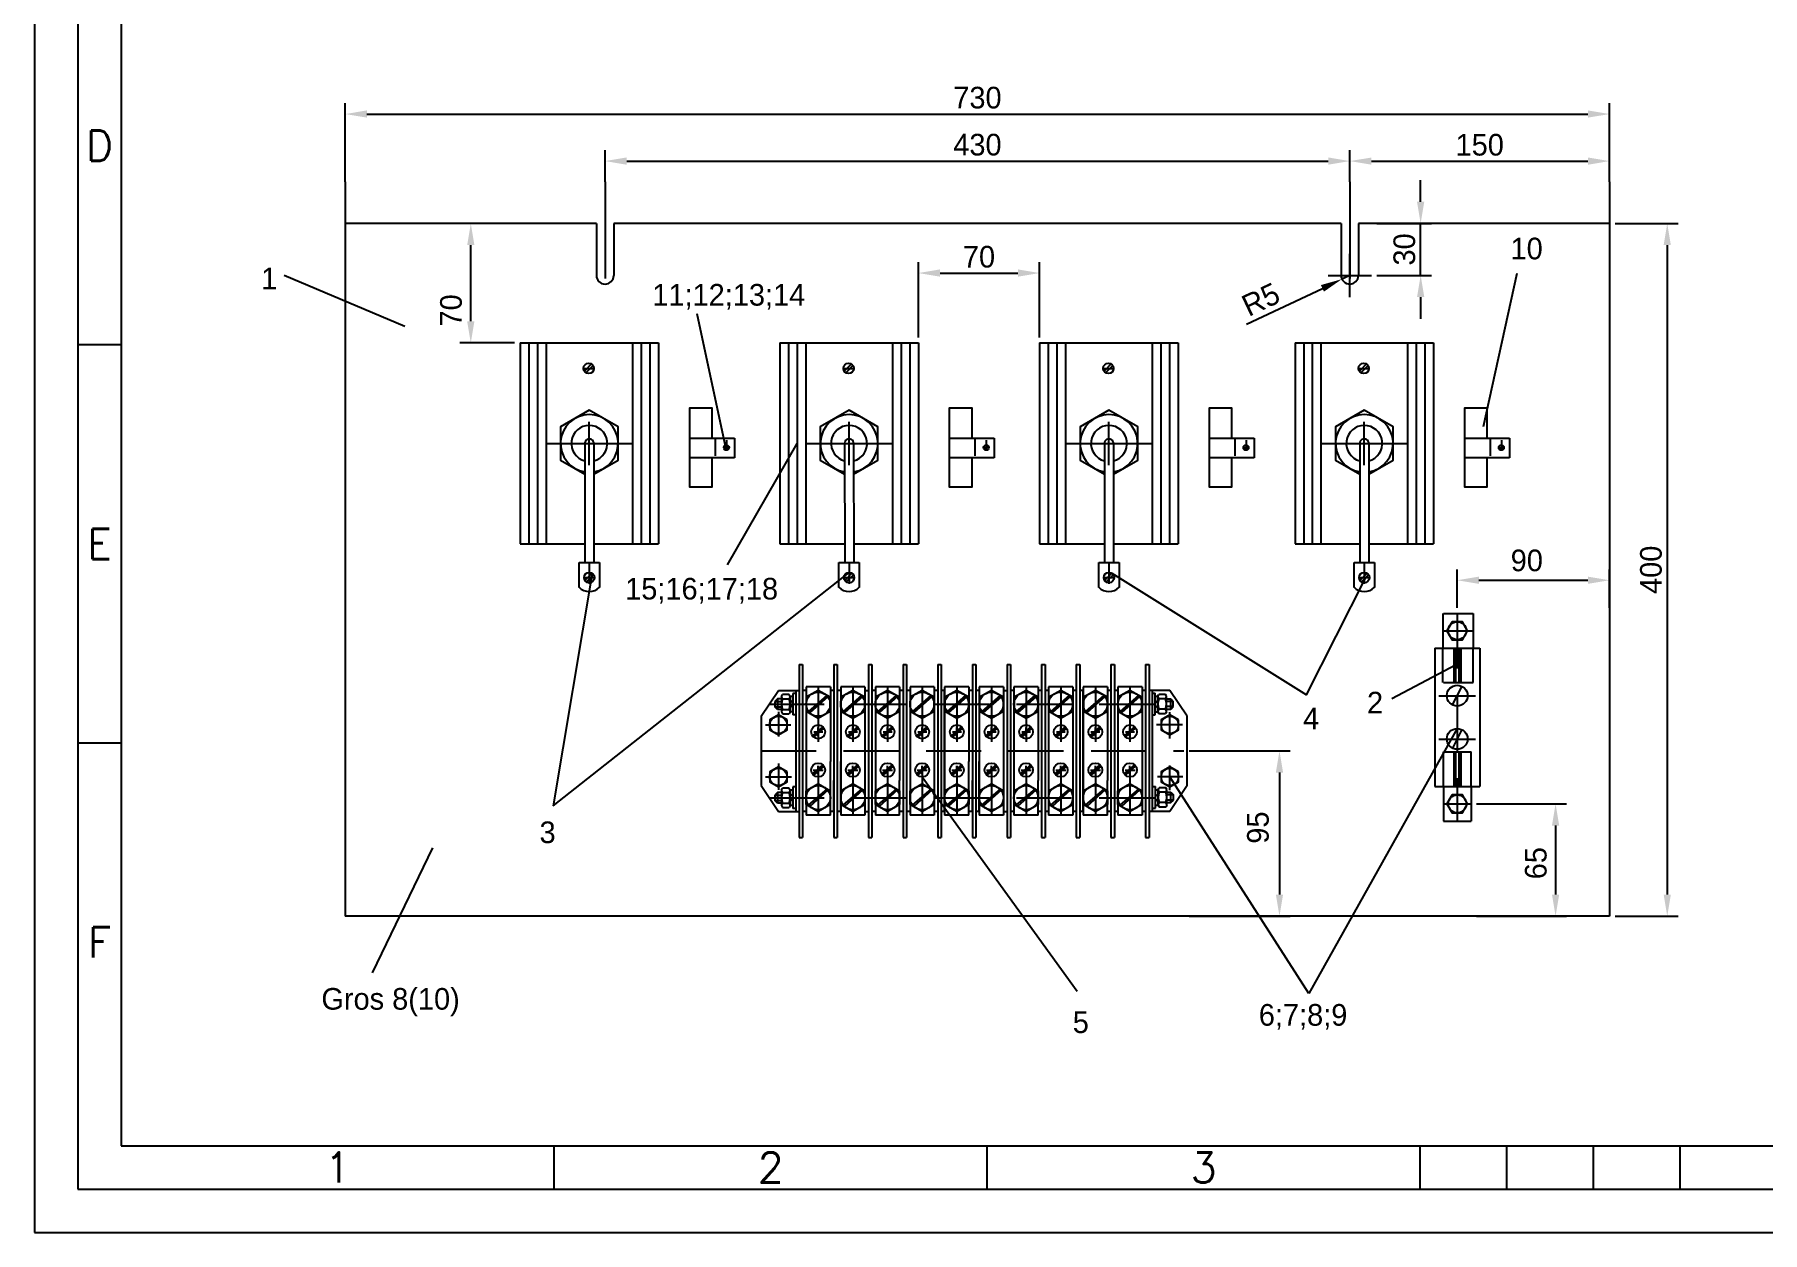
# Model space of a CAD drawing. Header units: millimetres. Extents: x 12 to 642, y 25 to 322.
# Drawn here: x 12.1 to 211.7, y 24.5 to 162.9 of the extents above; entities that cross this region are included whole.
import ezdxf
from ezdxf.enums import TextEntityAlignment as Align

# ---------------------------------------------------------------- set-up
doc = ezdxf.new("R2010")
doc.units = ezdxf.units.MM
doc.linetypes.add('DASHED2', pattern=[9.525, 6.35, -3.175])
doc.layers.add('LIN_GR', color=3, linetype='Continuous')
doc.styles.add('ISO', font='SIMPLEX.shx')
doc.styles.add('ISOCP', font='SIMPLEX.SHX')
doc.dimstyles.new('ISO-25', dxfattribs={"dimtxt": 2.5, "dimasz": 2.5, "dimexe": 1.25, "dimexo": 0.625, "dimtad": 1, "dimtxsty": 'Standard', "dimcen": 2.5, "dimadec": 0, "dimazin": 0, "dimtfac": 1, "dimtmove": 0, "dimatfit": 3, "dimfxl": 1, "dimarcsym": 0})

# ---------------------------------------------------------------- blocks, each defined once
blk = doc.blocks.new('*D7')
at = {"color": 0, "lineweight": -2, "transparency": 16777216}
for p, q in [((194.63, 141.05), (201.91, 141.05)), ((200.66, 138.55), (200.66, 63.55)), ((194.63, 61.05), (201.91, 61.05))]:
    blk.add_line(p, q, dxfattribs=at)
at = {"color": 0, "transparency": 16777216}
for points in [[(200.25, 138.55), (201.08, 138.55), (200.66, 141.05)], [(200.25, 63.55), (201.08, 63.55), (200.66, 61.05)]]:
    blk.add_solid(points, dxfattribs=at)
at = {"layer": 'Defpoints', "color": 0, "transparency": 16777216}
for p in [(194.01, 141.05), (194.01, 61.05), (200.66, 61.05)]:
    blk.add_point(p, dxfattribs=at)
at = {"color": 0, "transparency": 16777216, "insert": (198.79, 101.05), "char_height": 2.5, "attachment_point": 5, "rotation": 90}
blk.add_mtext('400', dxfattribs=at)
blk = doc.blocks.new('*D8')
at = {"color": 0, "lineweight": -2, "transparency": 16777216}
for p, q in [((48.01, 145.85), (48.01, 154.93)), ((50.51, 153.68), (191.51, 153.68)), ((194.01, 145.85), (194.01, 154.93))]:
    blk.add_line(p, q, dxfattribs=at)
at = {"color": 0, "transparency": 16777216}
for points in [[(50.51, 154.1), (50.51, 153.27), (48.01, 153.68)], [(191.51, 154.1), (191.51, 153.27), (194.01, 153.68)]]:
    blk.add_solid(points, dxfattribs=at)
at = {"layer": 'Defpoints', "color": 0, "transparency": 16777216}
for p in [(194.01, 153.68), (48.01, 145.23), (194.01, 145.23)]:
    blk.add_point(p, dxfattribs=at)
at = {"color": 0, "transparency": 16777216, "insert": (121.01, 155.56), "char_height": 2.5, "attachment_point": 5}
blk.add_mtext('730', dxfattribs=at)
blk = doc.blocks.new('*D9')
at = {"color": 0, "lineweight": -2, "transparency": 16777216}
for p, q in [((78.01, 145.85), (78.01, 149.5)), ((80.51, 148.25), (161.51, 148.25)), ((164.01, 145.85), (164.01, 149.5))]:
    blk.add_line(p, q, dxfattribs=at)
at = {"color": 0, "transparency": 16777216}
for points in [[(80.51, 148.67), (80.51, 147.83), (78.01, 148.25)], [(161.51, 148.67), (161.51, 147.83), (164.01, 148.25)]]:
    blk.add_solid(points, dxfattribs=at)
at = {"layer": 'Defpoints', "color": 0, "transparency": 16777216}
for p in [(164.01, 148.25), (78.01, 145.23), (164.01, 145.23)]:
    blk.add_point(p, dxfattribs=at)
at = {"color": 0, "transparency": 16777216, "insert": (121.01, 150.13), "char_height": 2.5, "attachment_point": 5}
blk.add_mtext('430', dxfattribs=at)
blk = doc.blocks.new('*D10')
at = {"color": 0, "lineweight": -2, "transparency": 16777216}
for p, q in [((164.01, 145.85), (164.01, 149.5)), ((166.51, 148.25), (191.51, 148.25)), ((194.01, 145.85), (194.01, 149.5))]:
    blk.add_line(p, q, dxfattribs=at)
at = {"color": 0, "transparency": 16777216}
for points in [[(166.51, 148.66), (166.51, 147.83), (164.01, 148.25)], [(191.51, 148.66), (191.51, 147.83), (194.01, 148.25)]]:
    blk.add_solid(points, dxfattribs=at)
at = {"layer": 'Defpoints', "color": 0, "transparency": 16777216}
for p in [(194.01, 148.25), (164.01, 145.23), (194.01, 145.23)]:
    blk.add_point(p, dxfattribs=at)
at = {"color": 0, "transparency": 16777216, "insert": (179.01, 150.12), "char_height": 2.5, "attachment_point": 5}
blk.add_mtext('150', dxfattribs=at)
blk = doc.blocks.new('*D11')
at = {"color": 0, "lineweight": -2, "transparency": 16777216}
for p, q in [((164.01, 135.05), (163.1, 134.62)), ((152.09, 129.41), (160.85, 133.55))]:
    blk.add_line(p, q, dxfattribs=at)
at = {"color": 0, "transparency": 16777216}
blk.add_solid([(160.67, 133.93), (161.02, 133.17), (163.1, 134.62)], dxfattribs=at)
at = {"layer": 'Defpoints', "color": 0, "transparency": 16777216}
for p in [(163.1, 134.62), (164.01, 135.05)]:
    blk.add_point(p, dxfattribs=at)
at = {"color": 0, "transparency": 16777216, "insert": (153.73, 132.26), "char_height": 2.5, "attachment_point": 5, "rotation": 25.3272}
blk.add_mtext('R5', dxfattribs=at)
blk = doc.blocks.new('*D12')
at = {"color": 0, "lineweight": -2, "transparency": 16777216}
for p, q in [((114.19, 127.87), (114.19, 136.57)), ((128.19, 127.87), (128.19, 136.57)), ((116.69, 135.32), (125.69, 135.32))]:
    blk.add_line(p, q, dxfattribs=at)
at = {"color": 0, "transparency": 16777216}
for points in [[(116.69, 135.74), (116.69, 134.9), (114.19, 135.32)], [(125.69, 135.74), (125.69, 134.9), (128.19, 135.32)]]:
    blk.add_solid(points, dxfattribs=at)
at = {"layer": 'Defpoints', "color": 0, "transparency": 16777216}
for p in [(128.19, 135.32), (114.19, 127.24), (128.19, 127.24)]:
    blk.add_point(p, dxfattribs=at)
at = {"color": 0, "transparency": 16777216, "insert": (121.19, 137.19), "char_height": 2.5, "attachment_point": 5}
blk.add_mtext('70', dxfattribs=at)

msp = doc.modelspace()

# ---------------------------------------------------------------- linework, layer by layer
at = {"color": 240}
for p, q in [((12.137, 321.527), (12.137, 24.527)), ((17.137, 316.527), (17.137, 29.527)), ((17.137, 29.527), (427.137, 29.527)), ((12.137, 24.527), (432.137, 24.527))]:
    msp.add_line(p, q, dxfattribs=at)
at = {"color": 70}
for p, q in [((22.137, 311.527), (22.137, 34.527)), ((22.137, 127.027), (17.137, 127.027)), ((22.137, 81.027), (17.137, 81.027)), ((22.137, 34.527), (422.137, 34.527)), ((72.137, 29.527), (72.137, 34.527)), ((122.137, 29.527), (122.137, 34.527)), ((172.137, 29.527), (172.137, 34.527)), ((182.137, 29.527), (182.137, 34.527)), ((192.137, 29.527), (192.137, 34.527)), ((202.137, 29.527), (202.137, 34.527)), ((172.137, 29.527), (272.137, 29.527))]:
    msp.add_line(p, q, dxfattribs=at)
at = {"color": 1}
for p, q in [((48.0089, 145.854), (48.0089, 141.0476)), ((78.0089, 145.854), (78.0089, 141.0476)), ((164.0089, 145.854), (164.0089, 141.0476)), ((172.1887, 143.5476), (172.1887, 146.0476)), ((194.0089, 145.854), (194.0089, 141.0476)), ((172.1887, 135.0476), (172.1887, 141.0476)), ((62.5089, 129.7446), (62.5089, 138.5476)), ((164.0089, 132.5476), (164.0089, 137.5476)), ((54.8954, 129.1518), (40.9756, 135.0357)), ((161.5089, 135.0476), (166.5089, 135.0476)), ((167.1339, 135.0476), (173.4387, 135.0476)), ((179.4296, 117.5949), (183.3428, 135.3202)), ((172.1887, 132.5476), (172.1887, 130.0476)), ((92.0268, 114.7974), (88.6368, 130.5915)), ((67.5699, 127.2446), (61.2589, 127.2446)), ((76.1949, 113.1446), (76.1949, 118.1446)), ((106.1949, 113.1446), (106.1949, 118.1446)), ((136.1949, 113.1446), (136.1949, 118.1446)), ((165.6805, 113.1446), (165.6805, 118.1446)), ((73.6949, 115.6446), (78.6949, 115.6446)), ((92.1533, 101.6306), (100.1949, 115.6446)), ((103.6949, 115.6446), (108.6949, 115.6446)), ((133.6949, 115.6446), (138.6949, 115.6446)), ((163.1805, 115.6446), (168.1805, 115.6446)), ((72.0275, 73.789), (106.1949, 100.7541)), ((76.5175, 100.6582), (72.0275, 73.789)), ((136.5175, 100.6582), (159.0263, 86.6268)), ((159.0263, 86.6268), (165.847, 100.1541)), ((176.4066, 96.6446), (176.4066, 101.0942)), ((178.9066, 99.8442), (191.5089, 99.8442)), ((176.2089, 90.0196), (168.8576, 86.1477)), ((176.4066, 82.7196), (159.294, 52.1253)), ((145.4506, 80.1306), (157.1358, 80.1306)), ((114.6256, 77.1306), (132.5251, 52.3928)), ((159.294, 52.1253), (143.2256, 77.1306)), ((155.8858, 77.6306), (155.8858, 63.5476)), ((178.6339, 74.0196), (189.0191, 74.0196)), ((187.7691, 71.5196), (187.7691, 63.5476)), ((51.1741, 54.5098), (58.134, 68.9523))]:
    msp.add_line(p, q, dxfattribs=at)
at = {"color": 2}
for p, q in [((67.5699, 141.0476), (61.2589, 141.0476)), ((167.1339, 141.0476), (173.4387, 141.0476)), ((68.1949, 127.2446), (68.1949, 104.0446)), ((68.1949, 127.2446), (84.1949, 127.2446)), ((69.1949, 127.2446), (69.1949, 104.0446)), ((70.1949, 127.2446), (70.1949, 104.0446)), ((71.1949, 127.2446), (71.1949, 104.0446)), ((81.1949, 127.2446), (81.1949, 104.0446)), ((82.1949, 127.2446), (82.1949, 104.0446)), ((83.1949, 127.2446), (83.1949, 104.0446)), ((84.1949, 127.2446), (84.1949, 104.0446)), ((84.1949, 127.2446), (84.1949, 104.0446)), ((98.1949, 127.2446), (98.1949, 104.0446)), ((98.1949, 127.2446), (114.1949, 127.2446)), ((99.1949, 127.2446), (99.1949, 104.0446)), ((100.1949, 127.2446), (100.1949, 104.0446)), ((101.1949, 127.2446), (101.1949, 104.0446)), ((111.1949, 127.2446), (111.1949, 104.0446)), ((112.1949, 127.2446), (112.1949, 104.0446)), ((113.1949, 127.2446), (113.1949, 104.0446)), ((114.1949, 127.2446), (114.1949, 104.0446)), ((114.1949, 127.2446), (114.1949, 104.0446)), ((128.1949, 127.2446), (128.1949, 104.0446)), ((128.1949, 127.2446), (144.1949, 127.2446)), ((129.1949, 127.2446), (129.1949, 104.0446)), ((130.1949, 127.2446), (130.1949, 104.0446)), ((131.1949, 127.2446), (131.1949, 104.0446)), ((141.1949, 127.2446), (141.1949, 104.0446)), ((142.1949, 127.2446), (142.1949, 104.0446)), ((143.1949, 127.2446), (143.1949, 104.0446)), ((144.1949, 127.2446), (144.1949, 104.0446)), ((144.1949, 127.2446), (144.1949, 104.0446)), ((157.6805, 127.2446), (157.6805, 104.0446)), ((157.6805, 127.2446), (173.6805, 127.2446)), ((158.6805, 127.2446), (158.6805, 104.0446)), ((159.6805, 127.2446), (159.6805, 104.0446)), ((160.6805, 127.2446), (160.6805, 104.0446)), ((170.6805, 127.2446), (170.6805, 104.0446)), ((171.6805, 127.2446), (171.6805, 104.0446)), ((172.6805, 127.2446), (172.6805, 104.0446)), ((173.6805, 127.2446), (173.6805, 104.0446)), ((173.6805, 127.2446), (173.6805, 104.0446)), ((75.4187, 124.3149), (76.8479, 124.3149)), ((76.4587, 124.8189), (75.6263, 123.994)), ((76.6326, 124.6475), (75.8048, 123.8128)), ((105.4187, 124.3149), (106.8479, 124.3149)), ((106.4587, 124.8189), (105.6263, 123.994)), ((106.6326, 124.6475), (105.8048, 123.8128)), ((135.4187, 124.3149), (136.8479, 124.3149)), ((136.4587, 124.8189), (135.6263, 123.994)), ((136.6326, 124.6475), (135.8048, 123.8128)), ((164.9043, 124.3149), (166.3334, 124.3149)), ((165.9443, 124.8189), (165.1119, 123.994)), ((166.1182, 124.6475), (165.2904, 123.8128)), ((87.8026, 116.265), (92.9581, 116.265)), ((90.7148, 116.079), (90.7148, 114.2299)), ((92.0268, 116.0301), (92.0268, 114.7974)), ((92.9581, 116.265), (92.9581, 113.9801)), ((117.8026, 116.265), (122.9581, 116.265)), ((120.7148, 116.079), (120.7148, 114.2299)), ((122.0268, 116.0301), (122.0268, 114.7974)), ((122.9581, 116.265), (122.9581, 113.9801)), ((147.8026, 116.265), (152.9581, 116.265)), ((150.7148, 116.079), (150.7148, 114.2299)), ((152.0268, 116.0301), (152.0268, 114.7974)), ((152.9581, 116.265), (152.9581, 113.9801)), ((177.2881, 116.265), (182.4437, 116.265)), ((180.2004, 116.079), (180.2004, 114.2299)), ((181.5123, 116.0301), (181.5123, 114.7974)), ((182.4437, 116.265), (182.4437, 113.9801)), ((71.1949, 115.6446), (81.1949, 115.6446)), ((75.6732, 115.6266), (75.681, 101.9054)), ((76.7166, 115.6625), (76.7244, 101.9054)), ((92.9581, 113.9801), (87.8026, 113.9801)), ((91.6681, 115.1545), (92.3826, 115.1545)), ((92.1881, 115.4065), (91.7719, 114.994)), ((92.275, 115.3208), (91.8611, 114.9034)), ((101.1949, 115.6446), (111.1949, 115.6446)), ((105.6732, 115.6266), (105.681, 101.9054)), ((106.7166, 115.6625), (106.7244, 101.9054)), ((122.9581, 113.9801), (117.8026, 113.9801)), ((121.6681, 115.1545), (122.3826, 115.1545)), ((122.1881, 115.4065), (121.7719, 114.994)), ((122.275, 115.3208), (121.8611, 114.9034)), ((131.1949, 115.6446), (141.1949, 115.6446)), ((135.6732, 115.6266), (135.681, 101.9054)), ((136.7166, 115.6625), (136.7244, 101.9054)), ((152.9581, 113.9801), (147.8026, 113.9801)), ((151.6681, 115.1545), (152.3826, 115.1545)), ((152.1881, 115.4065), (151.7719, 114.994)), ((152.275, 115.3208), (151.8611, 114.9034)), ((160.6805, 115.6446), (170.6805, 115.6446)), ((165.1587, 115.6266), (165.1665, 101.9054)), ((166.2022, 115.6625), (166.21, 101.9054)), ((182.4437, 113.9801), (177.2881, 113.9801)), ((181.1536, 115.1545), (181.8682, 115.1545)), ((181.6736, 115.4065), (181.2574, 114.994)), ((181.7606, 115.3208), (181.3467, 114.9034)), ((68.1949, 104.0446), (75.6798, 104.0446)), ((76.7232, 104.0446), (84.1949, 104.0446)), ((98.1949, 104.0446), (105.6798, 104.0446)), ((106.7232, 104.0446), (114.1949, 104.0446)), ((128.1949, 104.0446), (135.6798, 104.0446)), ((136.7232, 104.0446), (144.1949, 104.0446)), ((157.6805, 104.0446), (165.1653, 104.0446)), ((166.2088, 104.0446), (173.6805, 104.0446)), ((75.0181, 99.0149), (75.0181, 101.9054)), ((75.0181, 101.9054), (77.366, 101.9054)), ((76.1949, 101.9054), (76.1949, 99.44)), ((77.366, 101.9054), (77.366, 99.0149)), ((105.0181, 99.0149), (105.0181, 101.9054)), ((105.0181, 101.9054), (107.366, 101.9054)), ((106.1949, 101.9054), (106.1949, 99.44)), ((107.366, 101.9054), (107.366, 99.0149)), ((135.0181, 99.0149), (135.0181, 101.9054)), ((135.0181, 101.9054), (137.366, 101.9054)), ((136.1949, 101.9054), (136.1949, 99.44)), ((137.366, 101.9054), (137.366, 99.0149)), ((164.5036, 99.0149), (164.5036, 101.9054)), ((164.5036, 101.9054), (166.8515, 101.9054)), ((165.6805, 101.9054), (165.6805, 99.44)), ((166.8515, 101.9054), (166.8515, 99.0149)), ((75.4775, 100.1541), (76.9066, 100.1541)), ((76.5175, 100.6582), (75.685, 99.8332)), ((76.6914, 100.4868), (75.8635, 99.652)), ((105.4775, 100.1541), (106.9066, 100.1541)), ((106.5175, 100.6582), (105.685, 99.8332)), ((106.6914, 100.4868), (105.8635, 99.652)), ((135.4775, 100.1541), (136.9066, 100.1541)), ((136.5175, 100.6582), (135.685, 99.8332)), ((136.6914, 100.4868), (135.8635, 99.652)), ((164.963, 100.1541), (166.3922, 100.1541)), ((166.003, 100.6582), (165.1706, 99.8332)), ((166.1769, 100.4868), (165.3491, 99.652)), ((194.0089, 96.6446), (194.0089, 101.0942)), ((174.7302, 96.0196), (174.7302, 92.0196)), ((174.8089, 96.0196), (178.255, 96.0196)), ((178.255, 96.0196), (178.255, 92.0196)), ((173.8089, 92.0196), (173.8089, 76.0196)), ((173.8089, 92.0196), (179.0089, 92.0196)), ((174.7302, 88.0196), (174.7302, 92.0196)), ((176.0089, 92.0196), (176.0089, 88.0196)), ((176.2089, 92.0196), (176.2089, 88.0196)), ((176.6089, 92.0196), (176.6089, 88.0196)), ((176.8089, 92.0196), (176.8089, 88.0196)), ((178.255, 88.0196), (178.255, 92.0196)), ((179.0089, 92.0196), (179.0089, 76.0196)), ((100.4256, 90.1306), (100.4256, 70.1306)), ((100.4256, 90.1306), (100.8256, 90.1306)), ((100.8256, 90.1306), (100.8256, 70.1306)), ((104.4256, 90.1306), (104.4256, 70.1306)), ((104.4256, 90.1306), (104.8256, 90.1306)), ((104.8256, 90.1306), (104.8256, 70.1306)), ((108.4256, 90.1306), (108.4256, 70.1306)), ((108.4256, 90.1306), (108.8256, 90.1306)), ((108.8256, 90.1306), (108.8256, 70.1306)), ((112.4256, 90.1306), (112.4256, 70.1306)), ((112.4256, 90.1306), (112.8256, 90.1306)), ((112.8256, 90.1306), (112.8256, 70.1306)), ((116.4256, 90.1306), (116.4256, 70.1306)), ((116.4256, 90.1306), (116.8256, 90.1306)), ((116.8256, 90.1306), (116.8256, 70.1306)), ((120.4256, 90.1306), (120.4256, 70.1306)), ((120.4256, 90.1306), (120.8256, 90.1306)), ((120.8256, 90.1306), (120.8256, 70.1306)), ((124.4256, 90.1306), (124.4256, 70.1306)), ((124.4256, 90.1306), (124.8256, 90.1306)), ((124.8256, 90.1306), (124.8256, 70.1306)), ((128.4256, 90.1306), (128.4256, 70.1306)), ((128.4256, 90.1306), (128.8256, 90.1306)), ((128.8256, 90.1306), (128.8256, 70.1306)), ((132.4256, 90.1306), (132.4256, 70.1306)), ((132.4256, 90.1306), (132.8256, 90.1306)), ((132.8256, 90.1306), (132.8256, 70.1306)), ((136.4256, 90.1306), (136.4256, 70.1306)), ((136.4256, 90.1306), (136.8256, 90.1306)), ((136.8256, 90.1306), (136.8256, 70.1306)), ((140.4256, 90.1306), (140.4256, 70.1306)), ((140.4256, 90.1306), (140.8256, 90.1306)), ((140.8256, 90.1306), (140.8256, 70.1306)), ((174.8089, 88.0196), (178.255, 88.0196)), ((96.0256, 84.1306), (98.0256, 87.1306)), ((97.9098, 86.1315), (97.6098, 85.8315)), ((97.6098, 85.8315), (98.3848, 85.8315)), ((97.6098, 85.8315), (97.6098, 85.2315)), ((97.9098, 86.1315), (97.9098, 84.9315)), ((98.3841, 86.1315), (97.9098, 86.1315)), ((98.0256, 87.1306), (100.4256, 87.1306)), ((98.3856, 86.4299), (98.5037, 86.6346)), ((98.3856, 86.4299), (98.3856, 84.6313)), ((99.2674, 86.6346), (98.5037, 86.6346)), ((98.5037, 86.1306), (99.2674, 86.1306)), ((99.3856, 86.4299), (99.2674, 86.6346)), ((99.3856, 86.4299), (99.3856, 84.6313)), ((99.3856, 86.4211), (99.3856, 84.6451)), ((99.7056, 86.4211), (99.3856, 86.4211)), ((99.3856, 85.667), (99.7056, 85.987)), ((99.7056, 86.7831), (99.7056, 84.2831)), ((100.0256, 86.7831), (99.7056, 86.7831)), ((99.7056, 86.4211), (99.7056, 84.6451)), ((100.0256, 87.1306), (100.0256, 73.1306)), ((100.0256, 86.7831), (100.0256, 84.2831)), ((101.2256, 87.1306), (100.8256, 87.1306)), ((101.2256, 87.5306), (101.2256, 81.3306)), ((104.0256, 87.5306), (101.2256, 87.5306)), ((103.6208, 86.5153), (101.5004, 84.6976)), ((103.736, 86.3833), (101.6478, 84.5286)), ((104.0256, 87.5306), (104.0256, 81.3306)), ((104.4256, 87.1306), (104.0256, 87.1306)), ((104.0256, 87.1306), (104.0256, 83.5306)), ((104.4256, 87.1306), (104.4256, 83.5306)), ((105.2256, 87.1306), (104.8256, 87.1306)), ((105.2256, 87.5306), (105.2256, 72.7306)), ((108.0256, 87.5306), (105.2256, 87.5306)), ((105.2256, 87.1306), (105.2256, 81.3306)), ((107.6208, 86.5153), (105.5004, 84.6976)), ((107.736, 86.3833), (105.6478, 84.5286)), ((108.0256, 87.5306), (108.0256, 72.7306)), ((108.0256, 87.1306), (108.0256, 73.1306)), ((108.0256, 87.1306), (108.4256, 87.1306)), ((109.2256, 87.1306), (108.8256, 87.1306)), ((112.0256, 87.5306), (109.2256, 87.5306)), ((109.2256, 87.5306), (109.2256, 83.5306)), ((111.6208, 86.5153), (109.5004, 84.6976)), ((111.736, 86.3833), (109.6478, 84.5286)), ((112.0256, 87.5306), (112.0256, 83.5306)), ((112.0256, 87.1306), (112.0256, 83.5306)), ((112.4256, 87.1306), (112.0256, 87.1306)), ((113.2256, 87.1306), (112.8256, 87.1306)), ((113.2256, 87.5306), (113.2256, 72.7306)), ((116.0256, 87.5306), (113.2256, 87.5306)), ((115.6208, 86.5153), (113.5004, 84.6976)), ((115.736, 86.3833), (113.6478, 84.5286)), ((116.0256, 87.5306), (116.0256, 72.7306)), ((116.4256, 87.1306), (116.0256, 87.1306)), ((117.2256, 87.1306), (116.8256, 87.1306)), ((117.2256, 87.1306), (116.8256, 87.1306)), ((117.2256, 87.5306), (117.2256, 81.3306)), ((120.0256, 87.5306), (117.2256, 87.5306)), ((117.2256, 73.1306), (117.2256, 87.1306)), ((119.6208, 86.5153), (117.5004, 84.6976)), ((119.736, 86.3833), (117.6478, 84.5286)), ((120.0256, 87.5306), (120.0256, 81.3306)), ((120.0256, 87.1306), (120.0256, 83.5306)), ((120.4256, 87.1306), (120.0256, 87.1306)), ((120.4256, 87.1306), (120.4256, 83.5306)), ((121.2256, 87.1306), (120.8256, 87.1306)), ((121.2256, 87.5306), (121.2256, 72.7306)), ((124.0256, 87.5306), (121.2256, 87.5306)), ((121.2256, 87.1306), (121.2256, 81.3306)), ((123.6208, 86.5153), (121.5004, 84.6976)), ((123.736, 86.3833), (121.6478, 84.5286)), ((124.0256, 87.5306), (124.0256, 72.7306)), ((124.0256, 87.1306), (124.0256, 73.1306)), ((124.0256, 87.1306), (124.4256, 87.1306)), ((125.2256, 87.1306), (124.8256, 87.1306)), ((125.2256, 87.5306), (125.2256, 83.5306)), ((128.0256, 87.5306), (125.2256, 87.5306)), ((127.6208, 86.5153), (125.5004, 84.6976)), ((127.736, 86.3833), (125.6478, 84.5286)), ((128.0256, 87.5306), (128.0256, 83.5306)), ((128.0256, 87.1306), (128.0256, 83.5306)), ((128.4256, 87.1306), (128.0256, 87.1306)), ((129.2256, 87.1306), (128.8256, 87.1306)), ((129.2256, 87.5306), (129.2256, 72.7306)), ((132.0256, 87.5306), (129.2256, 87.5306)), ((131.6208, 86.5153), (129.5004, 84.6976)), ((131.736, 86.3833), (129.6478, 84.5286)), ((132.0256, 87.5306), (132.0256, 72.7306)), ((132.4256, 87.1306), (132.0256, 87.1306)), ((133.2256, 87.1306), (132.8256, 87.1306)), ((133.2256, 87.1306), (132.8256, 87.1306)), ((133.2256, 87.5306), (133.2256, 83.5306)), ((136.0256, 87.5306), (133.2256, 87.5306)), ((133.2256, 73.1306), (133.2256, 87.1306)), ((135.6208, 86.5153), (133.5004, 84.6976)), ((135.736, 86.3833), (133.6478, 84.5286)), ((136.0256, 87.5306), (136.0256, 83.5306)), ((136.0256, 87.1306), (136.0256, 83.5306)), ((136.4256, 87.1306), (136.0256, 87.1306)), ((137.2256, 87.1306), (136.8256, 87.1306)), ((137.2256, 87.5306), (137.2256, 72.7306)), ((140.0256, 87.5306), (137.2256, 87.5306)), ((139.6208, 86.5153), (137.5004, 84.6976)), ((139.736, 86.3833), (137.6478, 84.5286)), ((140.0256, 87.5306), (140.0256, 72.7306)), ((140.4256, 87.1306), (140.0256, 87.1306)), ((143.2256, 87.1306), (140.8256, 87.1306)), ((141.2256, 87.1306), (140.8256, 87.1306)), ((141.2113, 86.8044), (141.5313, 86.8044)), ((141.2256, 73.1306), (141.2256, 87.1306)), ((141.5313, 84.3044), (141.5313, 86.8044)), ((141.5313, 84.6664), (141.5313, 86.4424)), ((141.5313, 86.4424), (141.8513, 86.4424)), ((141.8513, 85.9861), (141.5313, 85.6661)), ((141.8513, 86.4562), (141.9695, 86.6609)), ((141.8513, 84.6576), (141.8513, 86.4562)), ((141.8513, 84.6664), (141.8513, 86.4424)), ((142.7332, 86.6609), (141.9695, 86.6609)), ((142.7332, 86.1569), (141.9695, 86.1569)), ((142.8513, 86.4562), (142.7332, 86.6609)), ((142.8499, 86.156), (143.3271, 86.156)), ((143.6271, 85.856), (142.8506, 85.856)), ((142.8513, 84.6576), (142.8513, 86.4562)), ((145.2256, 84.1306), (143.2256, 87.1306)), ((143.3271, 84.956), (143.3271, 86.156)), ((143.3271, 86.156), (143.6271, 85.856)), ((143.6271, 85.256), (143.6271, 85.856)), ((174.2839, 86.5047), (178.5338, 86.5047)), ((176.9399, 87.5958), (175.8415, 85.4618)), ((96.0256, 84.1306), (96.0256, 76.1306)), ((97.9098, 84.9315), (97.6098, 85.2315)), ((97.6098, 85.2315), (98.3863, 85.2315)), ((98.387, 84.9315), (97.9098, 84.9315)), ((98.3856, 84.6313), (98.5037, 84.4266)), ((98.5037, 84.9306), (99.2674, 84.9306)), ((98.5037, 84.4266), (99.2674, 84.4266)), ((99.3856, 84.6313), (99.2674, 84.4266)), ((99.3856, 85.1013), (99.7056, 85.4213)), ((99.7056, 84.6451), (99.3856, 84.6451)), ((100.0256, 84.2831), (99.7056, 84.2831)), ((141.2113, 84.3044), (141.5313, 84.3044)), ((141.8513, 85.4205), (141.5313, 85.1005)), ((141.5313, 84.6664), (141.8513, 84.6664)), ((141.8513, 84.6576), (141.9695, 84.4529)), ((142.7332, 84.9569), (141.9695, 84.9569)), ((141.9695, 84.4529), (142.7332, 84.4529)), ((142.8513, 84.6558), (142.7332, 84.4511)), ((143.6271, 85.256), (142.8521, 85.256)), ((142.8528, 84.956), (143.3271, 84.956)), ((143.3271, 84.956), (143.6271, 85.256)), ((145.2256, 76.1306), (145.2256, 84.1306)), ((103.1578, 82.9184), (101.9591, 81.8909)), ((103.2801, 82.7783), (102.0996, 81.7299)), ((102.1218, 82.3334), (103.149, 82.3334)), ((102.1256, 82.3306), (103.1256, 82.3306)), ((102.1312, 82.3306), (103.1584, 82.3306)), ((102.6161, 81.8334), (102.6161, 82.8334)), ((102.6256, 81.8306), (102.6256, 82.8306)), ((107.1578, 82.9184), (105.9591, 81.8909)), ((107.2801, 82.7783), (106.0996, 81.7299)), ((106.1256, 82.3306), (107.1256, 82.3306)), ((106.1312, 82.3306), (107.1584, 82.3306)), ((106.6256, 81.8306), (106.6256, 82.8306)), ((109.2256, 83.5306), (109.2256, 78.9306)), ((111.1578, 82.9184), (109.9591, 81.8909)), ((111.2801, 82.7783), (110.0996, 81.7299)), ((110.1218, 82.3334), (111.149, 82.3334)), ((110.6256, 81.8306), (110.6256, 82.8306)), ((112.0256, 83.5306), (112.0256, 76.7306)), ((115.1578, 82.9184), (113.9591, 81.8909)), ((115.2801, 82.7783), (114.0996, 81.7299)), ((114.1256, 82.3306), (115.1256, 82.3306)), ((114.1312, 82.3306), (115.1584, 82.3306)), ((114.6256, 81.8306), (114.6256, 82.8306)), ((119.1578, 82.9184), (117.9591, 81.8909)), ((119.2801, 82.7783), (118.0996, 81.7299)), ((118.1218, 82.3334), (119.149, 82.3334)), ((118.1256, 82.3306), (119.1256, 82.3306)), ((118.1312, 82.3306), (119.1584, 82.3306)), ((118.6161, 81.8334), (118.6161, 82.8334)), ((118.6256, 81.8306), (118.6256, 82.8306)), ((123.1578, 82.9184), (121.9591, 81.8909)), ((123.2801, 82.7783), (122.0996, 81.7299)), ((122.1256, 82.3306), (123.1256, 82.3306)), ((122.1312, 82.3306), (123.1584, 82.3306)), ((122.6256, 81.8306), (122.6256, 82.8306)), ((125.2256, 83.5306), (125.2256, 78.9306)), ((127.1578, 82.9184), (125.9591, 81.8909)), ((127.2801, 82.7783), (126.0996, 81.7299)), ((126.1218, 82.3334), (127.149, 82.3334)), ((126.6256, 81.8306), (126.6256, 82.8306)), ((128.0256, 83.5306), (128.0256, 76.7306)), ((131.1578, 82.9184), (129.9591, 81.8909)), ((131.2801, 82.7783), (130.0996, 81.7299)), ((130.1256, 82.3306), (131.1256, 82.3306)), ((130.1312, 82.3306), (131.1584, 82.3306)), ((130.6256, 81.8306), (130.6256, 82.8306)), ((133.2256, 83.5306), (133.2256, 78.9306)), ((135.1578, 82.9184), (133.9591, 81.8909)), ((135.2801, 82.7783), (134.0996, 81.7299)), ((134.1218, 82.3334), (135.149, 82.3334)), ((134.6256, 81.8306), (134.6256, 82.8306)), ((136.0256, 83.5306), (136.0256, 76.7306)), ((139.1578, 82.9184), (137.9591, 81.8909)), ((139.2801, 82.7783), (138.0996, 81.7299)), ((138.1256, 82.3306), (139.1256, 82.3306)), ((138.1312, 82.3306), (139.1584, 82.3306)), ((138.6256, 81.8306), (138.6256, 82.8306)), ((176.9488, 82.5911), (175.8505, 80.4572)), ((101.2256, 81.3306), (101.2256, 78.9306)), ((104.0256, 81.3306), (104.0256, 78.9306)), ((104.4256, 81.3306), (104.4256, 78.9306)), ((105.2256, 81.3306), (105.2256, 78.9306)), ((108.4256, 81.3306), (108.4256, 78.9306)), ((117.2256, 81.3306), (117.2256, 78.9306)), ((120.0256, 81.3306), (120.0256, 78.9306)), ((120.4256, 81.3306), (120.4256, 78.9306)), ((121.2256, 81.3306), (121.2256, 78.9306)), ((124.4256, 81.3306), (124.4256, 78.9306)), ((174.2839, 81.4938), (178.5338, 81.4938)), ((174.8089, 76.0196), (174.8089, 80.0196)), ((174.8089, 80.0196), (178.0089, 80.0196)), ((176.0089, 80.0196), (176.0089, 76.0196)), ((176.2089, 80.0196), (176.2089, 76.0196)), ((176.6089, 80.0196), (176.6089, 76.0196)), ((176.8089, 80.0196), (176.8089, 76.0196)), ((178.0089, 76.0196), (178.0089, 80.0196)), ((101.2256, 78.9306), (101.2256, 72.7306)), ((103.1578, 78.5184), (101.9591, 77.4909)), ((102.0606, 77.9306), (103.2078, 77.9306)), ((103.2801, 78.3783), (102.0996, 77.3299)), ((102.1218, 77.9278), (103.149, 77.9278)), ((102.1256, 77.9306), (103.1256, 77.9306)), ((102.6161, 78.4278), (102.6161, 77.4278)), ((102.6256, 77.4306), (102.6256, 78.4306)), ((104.0256, 72.7306), (104.0256, 78.9306)), ((105.2256, 73.1306), (105.2256, 78.9306)), ((107.1578, 78.5184), (105.9591, 77.4909)), ((106.0606, 77.9306), (107.2078, 77.9306)), ((107.2801, 78.3783), (106.0996, 77.3299)), ((106.1256, 77.9306), (107.1256, 77.9306)), ((106.6256, 77.4306), (106.6256, 78.4306)), ((109.2256, 78.9306), (109.2256, 72.7306)), ((111.1578, 78.5184), (109.9591, 77.4909)), ((110.0606, 77.9306), (111.2078, 77.9306)), ((111.2801, 78.3783), (110.0996, 77.3299)), ((110.1256, 77.9306), (111.1256, 77.9306)), ((110.6256, 77.4306), (110.6256, 78.4306)), ((115.1578, 78.5184), (113.9591, 77.4909)), ((114.0606, 77.9306), (115.2078, 77.9306)), ((115.2801, 78.3783), (114.0996, 77.3299)), ((114.1256, 77.9306), (115.1256, 77.9306)), ((114.6256, 77.4306), (114.6256, 78.4306)), ((117.2256, 78.9306), (117.2256, 72.7306)), ((119.1578, 78.5184), (117.9591, 77.4909)), ((118.0606, 77.9306), (119.2078, 77.9306)), ((119.2801, 78.3783), (118.0996, 77.3299)), ((118.1218, 77.9278), (119.149, 77.9278)), ((118.1256, 77.9306), (119.1256, 77.9306)), ((118.6161, 78.4278), (118.6161, 77.4278)), ((118.6256, 77.4306), (118.6256, 78.4306)), ((120.0256, 72.7306), (120.0256, 78.9306)), ((121.2256, 73.1306), (121.2256, 78.9306)), ((123.1578, 78.5184), (121.9591, 77.4909)), ((122.0606, 77.9306), (123.2078, 77.9306)), ((123.2801, 78.3783), (122.0996, 77.3299)), ((122.1256, 77.9306), (123.1256, 77.9306)), ((122.6256, 77.4306), (122.6256, 78.4306)), ((125.2256, 78.9306), (125.2256, 72.7306)), ((127.1578, 78.5184), (125.9591, 77.4909)), ((126.0606, 77.9306), (127.2078, 77.9306)), ((127.2801, 78.3783), (126.0996, 77.3299)), ((126.1256, 77.9306), (127.1256, 77.9306)), ((126.6256, 77.4306), (126.6256, 78.4306)), ((131.1578, 78.5184), (129.9591, 77.4909)), ((130.0606, 77.9306), (131.2078, 77.9306)), ((131.2801, 78.3783), (130.0996, 77.3299)), ((130.1256, 77.9306), (131.1256, 77.9306)), ((130.6256, 77.4306), (130.6256, 78.4306)), ((133.2256, 78.9306), (133.2256, 72.7306)), ((135.1578, 78.5184), (133.9591, 77.4909)), ((134.0606, 77.9306), (135.2078, 77.9306)), ((135.2801, 78.3783), (134.0996, 77.3299)), ((134.1256, 77.9306), (135.1256, 77.9306)), ((134.6256, 77.4306), (134.6256, 78.4306)), ((139.1578, 78.5184), (137.9591, 77.4909)), ((138.0606, 77.9306), (139.2078, 77.9306)), ((139.2801, 78.3783), (138.0996, 77.3299)), ((138.1256, 77.9306), (139.1256, 77.9306)), ((138.6256, 77.4306), (138.6256, 78.4306)), ((96.0256, 76.1306), (98.0256, 73.1306)), ((98.3856, 75.6162), (98.5037, 75.8209)), ((99.2674, 75.8209), (98.5037, 75.8209)), ((99.3856, 75.6162), (99.2674, 75.8209)), ((99.7056, 75.9694), (99.7056, 73.4694)), ((100.0256, 75.9694), (99.7056, 75.9694)), ((104.4256, 73.1306), (104.4256, 76.7306)), ((112.0256, 72.7306), (112.0256, 76.7306)), ((120.4256, 73.1306), (120.4256, 76.7306)), ((128.0256, 72.7306), (128.0256, 76.7306)), ((136.0256, 72.7306), (136.0256, 76.7306)), ((141.2341, 76.0102), (141.5541, 76.0102)), ((141.5541, 73.5102), (141.5541, 76.0102)), ((141.8741, 75.662), (141.9923, 75.8667)), ((142.7559, 75.8667), (141.9923, 75.8667)), ((142.8741, 75.662), (142.7559, 75.8667)), ((145.2256, 76.1306), (143.2256, 73.1306)), ((173.8089, 76.0196), (179.0089, 76.0196)), ((174.8089, 76.0196), (174.8089, 72.0196)), ((178.0089, 76.0196), (178.0089, 72.0196)), ((97.9098, 75.3178), (97.6098, 75.0178)), ((97.6098, 75.0178), (98.3848, 75.0178)), ((97.6098, 75.0178), (97.6098, 74.4178)), ((97.6098, 74.4178), (98.3863, 74.4178)), ((97.9098, 74.1178), (97.6098, 74.4178)), ((97.9098, 75.3178), (97.9098, 74.1178)), ((98.3841, 75.3178), (97.9098, 75.3178)), ((98.387, 74.1178), (97.9098, 74.1178)), ((98.3856, 75.6162), (98.3856, 73.8176)), ((98.5037, 75.3169), (99.2674, 75.3169)), ((98.5037, 74.1169), (99.2674, 74.1169)), ((99.3856, 75.6162), (99.3856, 73.8176)), ((99.3856, 75.6074), (99.3856, 73.8314)), ((99.7056, 75.6074), (99.3856, 75.6074)), ((99.3856, 74.8533), (99.7056, 75.1733)), ((99.3856, 74.2876), (99.7056, 74.6076)), ((99.7056, 73.8314), (99.3856, 73.8314)), ((99.7056, 75.6074), (99.7056, 73.8314)), ((103.6208, 75.7153), (101.5004, 73.8976)), ((103.736, 75.5833), (101.6478, 73.7286)), ((107.6208, 75.7153), (105.5004, 73.8976)), ((107.736, 75.5833), (105.6478, 73.7286)), ((111.6208, 75.7153), (109.5004, 73.8976)), ((111.736, 75.5833), (109.6478, 73.7286)), ((115.6208, 75.7153), (113.5004, 73.8976)), ((115.736, 75.5833), (113.6478, 73.7286)), ((119.6208, 75.7153), (117.5004, 73.8976)), ((119.736, 75.5833), (117.6478, 73.7286)), ((123.6208, 75.7153), (121.5004, 73.8976)), ((123.736, 75.5833), (121.6478, 73.7286)), ((127.6208, 75.7153), (125.5004, 73.8976)), ((127.736, 75.5833), (125.6478, 73.7286)), ((131.6208, 75.7153), (129.5004, 73.8976)), ((131.736, 75.5833), (129.6478, 73.7286)), ((135.6208, 75.7153), (133.5004, 73.8976)), ((135.736, 75.5833), (133.6478, 73.7286)), ((139.6208, 75.7153), (137.5004, 73.8976)), ((139.736, 75.5833), (137.6478, 73.7286)), ((141.5541, 73.8722), (141.5541, 75.6482)), ((141.5541, 75.6482), (141.8741, 75.6482)), ((141.8741, 75.192), (141.5541, 74.872)), ((141.8741, 74.6263), (141.5541, 74.3063)), ((141.5541, 73.8722), (141.8741, 73.8722)), ((141.8741, 73.8634), (141.8741, 75.662)), ((141.8741, 73.8722), (141.8741, 75.6482)), ((141.8741, 73.8634), (141.9923, 73.6587)), ((142.7559, 75.3627), (141.9923, 75.3627)), ((142.7559, 74.1627), (141.9923, 74.1627)), ((142.8741, 73.8616), (142.7559, 73.6569)), ((142.8726, 75.3618), (143.3499, 75.3618)), ((143.6499, 75.0618), (142.8733, 75.0618)), ((142.8741, 73.8634), (142.8741, 75.662)), ((143.6499, 74.4618), (142.8748, 74.4618)), ((142.8755, 74.1618), (143.3499, 74.1618)), ((143.3499, 75.3618), (143.6499, 75.0618)), ((143.3499, 74.1618), (143.3499, 75.3618)), ((143.3499, 74.1618), (143.6499, 74.4618)), ((143.6499, 74.4618), (143.6499, 75.0618)), ((98.0256, 73.1306), (100.4256, 73.1306)), ((98.3856, 73.8176), (98.5037, 73.6129)), ((98.5037, 73.6129), (99.2674, 73.6129)), ((99.3856, 73.8176), (99.2674, 73.6129)), ((100.0256, 73.4694), (99.7056, 73.4694)), ((101.2256, 73.1306), (100.8256, 73.1306)), ((104.0256, 72.7306), (101.2256, 72.7306)), ((104.4256, 73.1306), (104.0256, 73.1306)), ((105.2256, 73.1306), (104.8256, 73.1306)), ((108.0256, 72.7306), (105.2256, 72.7306)), ((108.0256, 73.1306), (108.4256, 73.1306)), ((109.2256, 73.1306), (108.8256, 73.1306)), ((112.0256, 72.7306), (109.2256, 72.7306)), ((112.4256, 73.1306), (112.0256, 73.1306)), ((113.2256, 73.1306), (112.8256, 73.1306)), ((116.0256, 72.7306), (113.2256, 72.7306)), ((116.4256, 73.131), (116.0256, 73.131)), ((117.2256, 73.1306), (116.8256, 73.1306)), ((117.2256, 73.1306), (116.8256, 73.1306)), ((120.0256, 72.7306), (117.2256, 72.7306)), ((120.4256, 73.1306), (120.0256, 73.1306)), ((121.2256, 73.1306), (120.8256, 73.1306)), ((124.0256, 72.7306), (121.2256, 72.7306)), ((124.0256, 73.1306), (124.4256, 73.1306)), ((125.2256, 73.1306), (124.8256, 73.1306)), ((128.0256, 72.7306), (125.2256, 72.7306)), ((128.4256, 73.1306), (128.0256, 73.1306)), ((129.2256, 73.1306), (128.8256, 73.1306)), ((132.0256, 72.7306), (129.2256, 72.7306)), ((132.4256, 73.131), (132.0256, 73.131)), ((133.2256, 73.1306), (132.8256, 73.1306)), ((133.2256, 73.1306), (132.8256, 73.1306)), ((136.0256, 72.7306), (133.2256, 72.7306)), ((136.4256, 73.1306), (136.0256, 73.1306)), ((137.2256, 73.1306), (136.8256, 73.1306)), ((140.0256, 72.7306), (137.2256, 72.7306)), ((140.4256, 73.131), (140.0256, 73.131)), ((143.2256, 73.1306), (140.8256, 73.1306)), ((141.2256, 73.1306), (140.8256, 73.1306)), ((141.2341, 73.5102), (141.5541, 73.5102)), ((141.9923, 73.6587), (142.7559, 73.6587)), ((174.8089, 72.0196), (178.0089, 72.0196)), ((100.4256, 70.1306), (100.8256, 70.1306)), ((104.4256, 70.1306), (104.8256, 70.1306)), ((108.4256, 70.1306), (108.8256, 70.1306)), ((112.4256, 70.1306), (112.8256, 70.1306)), ((116.4256, 70.1306), (116.8256, 70.1306)), ((120.4256, 70.1306), (120.8256, 70.1306)), ((124.4256, 70.1306), (124.8256, 70.1306)), ((128.4256, 70.1306), (128.8256, 70.1306)), ((132.4256, 70.1306), (132.8256, 70.1306)), ((136.4256, 70.1306), (136.8256, 70.1306)), ((140.4256, 70.1306), (140.8256, 70.1306))]:
    msp.add_line(p, q, dxfattribs=at)
at = {"color": 1, "linetype": 'DASHED2'}
for p, q in [((78.0089, 141.0476), (78.0089, 134.0476)), ((164.0089, 141.0476), (164.0089, 134.0476)), ((176.4066, 96.0196), (176.4066, 72.0196)), ((174.8089, 94.0196), (178.255, 94.0196)), ((102.6256, 87.5306), (102.6256, 72.7306)), ((106.6256, 87.5306), (106.6256, 72.7306)), ((110.6256, 87.5306), (110.6256, 72.7306)), ((114.6256, 87.5306), (114.6256, 72.7306)), ((118.6256, 87.5306), (118.6256, 72.7306)), ((122.6256, 87.5306), (122.6256, 72.7306)), ((126.6256, 87.5306), (126.6256, 72.7306)), ((130.6256, 87.5306), (130.6256, 72.7306)), ((134.6256, 87.5306), (134.6256, 72.7306)), ((138.6256, 87.5306), (138.6256, 72.7306)), ((96.9589, 85.5306), (143.8922, 85.5306)), ((98.0256, 84.6494), (98.0256, 81.7962)), ((143.2256, 81.5623), (143.2256, 84.6034)), ((96.5314, 83.1306), (99.455, 83.1306)), ((144.7037, 83.1306), (141.6998, 83.1306)), ((96.0256, 80.1306), (144.8256, 80.1306)), ((98.0256, 78.6989), (98.0256, 75.6578)), ((143.2256, 75.6118), (143.2256, 78.465)), ((96.5474, 77.1306), (99.5514, 77.1306)), ((144.7198, 77.1306), (141.7961, 77.1306)), ((96.9589, 74.7306), (143.8922, 74.7306)), ((174.8089, 74.0196), (178.0089, 74.0196))]:
    msp.add_line(p, q, dxfattribs=at)
at = {"color": 2}
for points in [[(90.3579, 113.9801), (90.3579, 110.5751), (87.8026, 110.5751), (87.8026, 119.7596), (90.3579, 119.7596), (90.3579, 116.265)], [(120.3579, 113.9801), (120.3579, 110.5751), (117.8026, 110.5751), (117.8026, 119.7596), (120.3579, 119.7596), (120.3579, 116.265)], [(150.3579, 113.9801), (150.3579, 110.5751), (147.8026, 110.5751), (147.8026, 119.7596), (150.3579, 119.7596), (150.3579, 116.265)], [(179.8435, 113.9801), (179.8435, 110.5751), (177.2881, 110.5751), (177.2881, 119.7596), (179.8435, 119.7596), (179.8435, 116.265)], [(76.7186, 112.107), (79.5204, 113.7246), (79.5204, 117.5646), (76.1949, 119.4846), (72.8694, 117.5646), (72.8694, 113.7246), (75.6752, 112.1046)], [(106.7186, 112.107), (109.5204, 113.7246), (109.5204, 117.5646), (106.1949, 119.4846), (102.8694, 117.5646), (102.8694, 113.7246), (105.6752, 112.1046)], [(136.7186, 112.107), (139.5204, 113.7246), (139.5204, 117.5646), (136.1949, 119.4846), (132.8694, 117.5646), (132.8694, 113.7246), (135.6752, 112.1046)], [(166.2042, 112.107), (169.006, 113.7246), (169.006, 117.5646), (165.6805, 119.4846), (162.3549, 117.5646), (162.3549, 113.7246), (165.1607, 112.1046)]]:
    msp.add_lwpolyline(points, dxfattribs=at)
for points in [[(175.8089, 95.0589), (175.2089, 94.0196), (175.8089, 92.9804), (177.0089, 92.9804), (177.6089, 94.0196), (177.0089, 95.0589)], [(101.2399, 84.7306), (102.6256, 83.9306), (104.0112, 84.7306), (104.0112, 86.3306), (102.6256, 87.1306), (101.2399, 86.3306)], [(105.2399, 84.7306), (106.6256, 83.9306), (108.0112, 84.7306), (108.0112, 86.3306), (106.6256, 87.1306), (105.2399, 86.3306)], [(109.2399, 84.7306), (110.6256, 83.9306), (112.0112, 84.7306), (112.0112, 86.3306), (110.6256, 87.1306), (109.2399, 86.3306)], [(113.2399, 84.7306), (114.6256, 83.9306), (116.0112, 84.7306), (116.0112, 86.3306), (114.6256, 87.1306), (113.2399, 86.3306)], [(117.2399, 84.7306), (118.6256, 83.9306), (120.0112, 84.7306), (120.0112, 86.3306), (118.6256, 87.1306), (117.2399, 86.3306)], [(121.2399, 84.7306), (122.6256, 83.9306), (124.0112, 84.7306), (124.0112, 86.3306), (122.6256, 87.1306), (121.2399, 86.3306)], [(125.2399, 84.7306), (126.6256, 83.9306), (128.0112, 84.7306), (128.0112, 86.3306), (126.6256, 87.1306), (125.2399, 86.3306)], [(129.2399, 84.7306), (130.6256, 83.9306), (132.0112, 84.7306), (132.0112, 86.3306), (130.6256, 87.1306), (129.2399, 86.3306)], [(133.2399, 84.7306), (134.6256, 83.9306), (136.0112, 84.7306), (136.0112, 86.3306), (134.6256, 87.1306), (133.2399, 86.3306)], [(137.2399, 84.7306), (138.6256, 83.9306), (140.0112, 84.7306), (140.0112, 86.3306), (138.6256, 87.1306), (137.2399, 86.3306)], [(99.0256, 83.708), (98.0256, 84.2853), (97.0256, 83.708), (97.0256, 82.5533), (98.0256, 81.9759), (99.0256, 82.5533)], [(144.2256, 83.708), (143.2256, 84.2853), (142.2256, 83.708), (142.2256, 82.5533), (143.2256, 81.9759), (144.2256, 82.5533)], [(99.0256, 77.708), (98.0256, 78.2853), (97.0256, 77.708), (97.0256, 76.5533), (98.0256, 75.9759), (99.0256, 76.5533)], [(144.2256, 77.708), (143.2256, 78.2853), (142.2256, 77.708), (142.2256, 76.5533), (143.2256, 75.9759), (144.2256, 76.5533)], [(101.2399, 75.5306), (102.6256, 76.3306), (104.0112, 75.5306), (104.0112, 73.9306), (102.6256, 73.1306), (101.2399, 73.9306)], [(105.2399, 75.5306), (106.6256, 76.3306), (108.0112, 75.5306), (108.0112, 73.9306), (106.6256, 73.1306), (105.2399, 73.9306)], [(109.2399, 75.5306), (110.6256, 76.3306), (112.0112, 75.5306), (112.0112, 73.9306), (110.6256, 73.1306), (109.2399, 73.9306)], [(113.2399, 75.5306), (114.6256, 76.3306), (116.0112, 75.5306), (116.0112, 73.9306), (114.6256, 73.1306), (113.2399, 73.9306)], [(117.2399, 75.5306), (118.6256, 76.3306), (120.0112, 75.5306), (120.0112, 73.9306), (118.6256, 73.1306), (117.2399, 73.9306)], [(121.2399, 75.5306), (122.6256, 76.3306), (124.0112, 75.5306), (124.0112, 73.9306), (122.6256, 73.1306), (121.2399, 73.9306)], [(125.2399, 75.5306), (126.6256, 76.3306), (128.0112, 75.5306), (128.0112, 73.9306), (126.6256, 73.1306), (125.2399, 73.9306)], [(129.2399, 75.5306), (130.6256, 76.3306), (132.0112, 75.5306), (132.0112, 73.9306), (130.6256, 73.1306), (129.2399, 73.9306)], [(133.2399, 75.5306), (134.6256, 76.3306), (136.0112, 75.5306), (136.0112, 73.9306), (134.6256, 73.1306), (133.2399, 73.9306)], [(137.2399, 75.5306), (138.6256, 76.3306), (140.0112, 75.5306), (140.0112, 73.9306), (138.6256, 73.1306), (137.2399, 73.9306)], [(175.8089, 75.0589), (175.2089, 74.0196), (175.8089, 72.9804), (177.0089, 72.9804), (177.6089, 74.0196), (177.0089, 75.0589)]]:
    msp.add_lwpolyline(points, close=True, dxfattribs=at)
for centre, radius in [((76.1333, 124.3149), 0.6), ((106.1333, 124.3149), 0.6), ((136.1333, 124.3149), 0.6), ((165.6189, 124.3149), 0.6), ((92.0253, 115.1545), 0.3), ((122.0253, 115.1545), 0.3), ((152.0253, 115.1545), 0.3), ((181.5109, 115.1545), 0.3), ((76.192, 100.1541), 0.6), ((106.192, 100.1541), 0.6), ((136.192, 100.1541), 0.6), ((165.6776, 100.1541), 0.6), ((176.4089, 94.0196), 1.0392), ((102.6256, 85.5306), 1.4), ((106.6256, 85.5306), 1.4), ((110.6256, 85.5306), 1.4), ((114.6256, 85.5306), 1.4), ((118.6256, 85.5306), 1.4), ((122.6256, 85.5306), 1.4), ((126.6256, 85.5306), 1.4), ((130.6256, 85.5306), 1.4), ((134.6256, 85.5306), 1.4), ((138.6256, 85.5306), 1.4), ((176.4089, 86.5196), 1.2), ((98.0256, 83.1306), 1), ((143.2256, 83.1306), 1), ((102.6256, 82.3306), 0.8), ((106.6256, 82.3306), 0.8), ((110.6256, 82.3306), 0.8), ((114.6256, 82.3306), 0.8), ((118.6256, 82.3306), 0.8), ((122.6256, 82.3306), 0.8), ((126.6256, 82.3306), 0.8), ((130.6256, 82.3306), 0.8), ((134.6256, 82.3306), 0.8), ((138.6256, 82.3306), 0.8), ((176.4089, 81.5196), 1.2), ((98.0256, 77.1306), 1), ((102.6256, 77.9306), 0.8), ((106.6256, 77.9306), 0.8), ((110.6256, 77.9306), 0.8), ((114.6256, 77.9306), 0.8), ((118.6256, 77.9306), 0.8), ((122.6256, 77.9306), 0.8), ((126.6256, 77.9306), 0.8), ((130.6256, 77.9306), 0.8), ((134.6256, 77.9306), 0.8), ((138.6256, 77.9306), 0.8), ((143.2256, 77.1306), 1), ((102.6256, 74.7306), 1.4), ((106.6256, 74.7306), 1.4), ((110.6256, 74.7306), 1.4), ((114.6256, 74.7306), 1.4), ((118.6256, 74.7306), 1.4), ((122.6256, 74.7306), 1.4), ((126.6256, 74.7306), 1.4), ((130.6256, 74.7306), 1.4), ((134.6256, 74.7306), 1.4), ((138.6256, 74.7306), 1.4), ((176.4089, 74.0196), 1.0392)]:
    msp.add_circle(centre, radius, dxfattribs=at)
for centre, radius, start, end in [((76.1949, 115.6446), 3.3255, 279.058811, 261.006353), ((76.1949, 115.6446), 2.0799, 284.559849, 255.505315), ((106.1949, 115.6446), 3.3255, 279.058811, 261.006353), ((106.1949, 115.6446), 2.0799, 284.559849, 255.505315), ((136.1949, 115.6446), 3.3255, 279.058811, 261.006353), ((136.1949, 115.6446), 2.0799, 284.559849, 255.505315), ((165.6805, 115.6446), 3.3255, 279.058811, 261.006353), ((165.6805, 115.6446), 2.0799, 284.559849, 255.505315), ((76.1949, 115.6446), 0.522, 358.091952, 181.973212), ((106.1949, 115.6446), 0.522, 358.091952, 181.973212), ((136.1949, 115.6446), 0.522, 358.091952, 181.973212), ((165.6805, 115.6446), 0.522, 358.091952, 181.973212), ((76.192, 100.1541), 1.6197, 223.546869, 316.453131), ((106.192, 100.1541), 1.6197, 223.546869, 316.453131), ((136.192, 100.1541), 1.6197, 223.546869, 316.453131), ((165.6776, 100.1541), 1.6197, 223.546869, 316.453131), ((99.2382, 86.5936), 0.8683, 190.868459, 212.226539), ((99.9677, 85.5306), 1.5821, 157.713836, 202.286164), ((98.5329, 86.5936), 0.8683, 327.773461, 349.131541), ((97.8034, 85.5306), 1.5821, 337.713836, 22.286164), ((142.704, 86.6199), 0.8683, 190.868459, 212.226539), ((143.4335, 85.5569), 1.5821, 157.713836, 202.286164), ((141.9987, 86.6199), 0.8683, 327.773461, 349.131541), ((141.2692, 85.5569), 1.5821, 337.713836, 22.286164), ((99.2382, 84.4676), 0.8683, 147.773461, 169.131541), ((98.5329, 84.4676), 0.8683, 10.868459, 32.226539), ((142.704, 84.4939), 0.8683, 147.773461, 169.131541), ((141.9987, 84.4939), 0.8683, 10.868459, 32.226539), ((99.2382, 75.7799), 0.8683, 190.868459, 212.226539), ((99.9677, 74.7169), 1.5821, 157.713836, 202.286164), ((99.2382, 73.6539), 0.8683, 147.773461, 169.131541), ((98.5329, 75.7799), 0.8683, 327.773461, 349.131541), ((97.8034, 74.7169), 1.5821, 337.713836, 22.286164), ((98.5329, 73.6539), 0.8683, 10.868459, 32.226539), ((142.7268, 75.8257), 0.8683, 190.868459, 212.226539), ((143.4562, 74.7627), 1.5821, 157.713836, 202.286164), ((142.7268, 73.6997), 0.8683, 147.773461, 169.131541), ((142.0214, 75.8257), 0.8683, 327.773461, 349.131541), ((141.2919, 74.7627), 1.5821, 337.713836, 22.286164), ((142.0214, 73.6997), 0.8683, 10.868459, 32.226539)]:
    msp.add_arc(centre, radius, start, end, dxfattribs=at)
at = {"color": 1}
for points in [[(171.772, 143.5476), (172.6054, 143.5476), (172.1887, 141.0476)], [(62.0922, 138.5476), (62.9255, 138.5476), (62.5089, 141.0476)], [(171.772, 132.5476), (172.6054, 132.5476), (172.1887, 135.0476)], [(62.0922, 129.7446), (62.9255, 129.7446), (62.5089, 127.2446)], [(178.9066, 100.2608), (178.9066, 99.4275), (176.4066, 99.8442)], [(191.5089, 100.2608), (191.5089, 99.4275), (194.0089, 99.8442)], [(155.4692, 77.6306), (156.3025, 77.6306), (155.8858, 80.1306)], [(187.3525, 71.5196), (188.1858, 71.5196), (187.7691, 74.0196)], [(155.4692, 63.5476), (156.3025, 63.5476), (155.8858, 61.0476)], [(187.3525, 63.5476), (188.1858, 63.5476), (187.7691, 61.0476)]]:
    msp.add_solid(points, dxfattribs=at)
at = {"layer": 'LIN_GR', "color": 3}
for p, q in [((48.0089, 141.0476), (48.0089, 61.0476)), ((77.0089, 141.0476), (48.0089, 141.0476)), ((77.0089, 141.0476), (77.0089, 135.0476)), ((79.0089, 141.0476), (79.0089, 135.0476)), ((163.0089, 141.0476), (79.0089, 141.0476)), ((163.0089, 141.0476), (163.0089, 135.0476)), ((194.0089, 141.0476), (165.0089, 141.0476)), ((165.0089, 141.0476), (165.0089, 135.0476)), ((194.0089, 141.0476), (194.0089, 61.0476)), ((48.0089, 99.3954), (48.0089, 92.7828)), ((194.0089, 61.0476), (48.0089, 61.0476)), ((145.4506, 61.0476), (157.1358, 61.0476)), ((178.6339, 61.0476), (189.0191, 61.0476))]:
    msp.add_line(p, q, dxfattribs=at)
for centre, end in [((78.0089, 135.0476), 360), ((164.0089, 135.0476), 0)]:
    msp.add_arc(centre, 1, 180, end, dxfattribs=at)

# ---------------------------------------------------------------- texts
at = {"color": 50}
for s, style, p in [('D', 'ISO', (19.637, 150.027)), ('E', 'ISO', (19.637, 104.027)), ('F', 'ISO', (19.637, 58.027)), ('1', 'ISOCP', (47.137, 32.027)), ('2', 'ISO', (97.137, 32.027)), ('3', 'ISO', (147.137, 32.027))]:
    msp.add_text(s, height=3.5, dxfattribs=dict(at, style=style)).set_placement(p, align=Align.MIDDLE)
at = {"color": 1}
for s, p in [('10', (182.566, 136.9023)), ('1', (38.3061, 133.4485)), ('11;12;13;14', (83.4695, 131.5574)), ('90', (182.5876, 100.8858)), ('15;16;17;18', (80.3324, 97.618)), ('2', (165.9948, 84.4612)), ('4', (158.616, 82.6434)), ('3', (70.4477, 69.4872)), ('Gros 8(10)', (45.2586, 50.2532)), ('5', (132.0161, 47.5561)), ('6;7;8;9', (153.5007, 48.4032))]:
    msp.add_text(s, height=2.5, dxfattribs=at).set_placement(p)
for s, p in [('70', (61.4672, 129.1461)), ('95', (154.642, 69.4215)), ('65', (186.7275, 65.3101))]:
    msp.add_text(s, height=2.5, rotation=90, dxfattribs=at).set_placement(p)
at = {"color": 1, "insert": (170.3137, 138.0476), "char_height": 2.5, "attachment_point": 5, "rotation": 90}
msp.add_mtext('30', dxfattribs=at)

# ---------------------------------------------------------------- dimensions: what is measured, and where the dimension line sits
at = {"color": 1}
for base, p1, p2, picture, middle in [((194.0089, 153.6819), (48.0089, 145.229), (194.0089, 145.229), '*D8', (121.0089, 155.5569)), ((164.0089, 148.2505), (78.0089, 145.229), (164.0089, 145.229), '*D9', (121.0089, 150.1255)), ((194.0089, 148.247), (164.0089, 145.229), (194.0089, 145.229), '*D10', (179.0089, 150.122)), ((128.1949, 135.3199), (114.1949, 127.2446), (128.1949, 127.2446), '*D12', (121.1949, 137.1949))]:
    dim = msp.add_linear_dim(base=base, p1=p1, p2=p2, dimstyle='ISO-25', override={"dimlfac": 5}, dxfattribs=at)
    dim.commit()
    dim.dimension.update_dxf_attribs({"geometry": picture, "text_midpoint": middle})
dim = msp.add_linear_dim(base=(200.6618, 61.0476), p1=(194.0089, 141.0476), p2=(194.0089, 61.0476), angle=270, dimstyle='ISO-25', override={"dimlfac": 5}, dxfattribs=at)
dim.commit()
dim.dimension.update_dxf_attribs({"geometry": '*D7', "text_midpoint": (198.7868, 101.0476)})
dim = msp.add_radius_dim(center=(164.0089, 135.0476), mpoint=(163.105, 134.6198), dimstyle='ISO-25', override={"dimlfac": 5}, dxfattribs=at)
dim.commit()
dim.dimension.update_dxf_attribs({"geometry": '*D11', "text_midpoint": (154.5361, 130.5644), "dimtype": 164})

doc.saveas('drawing.dxf')
